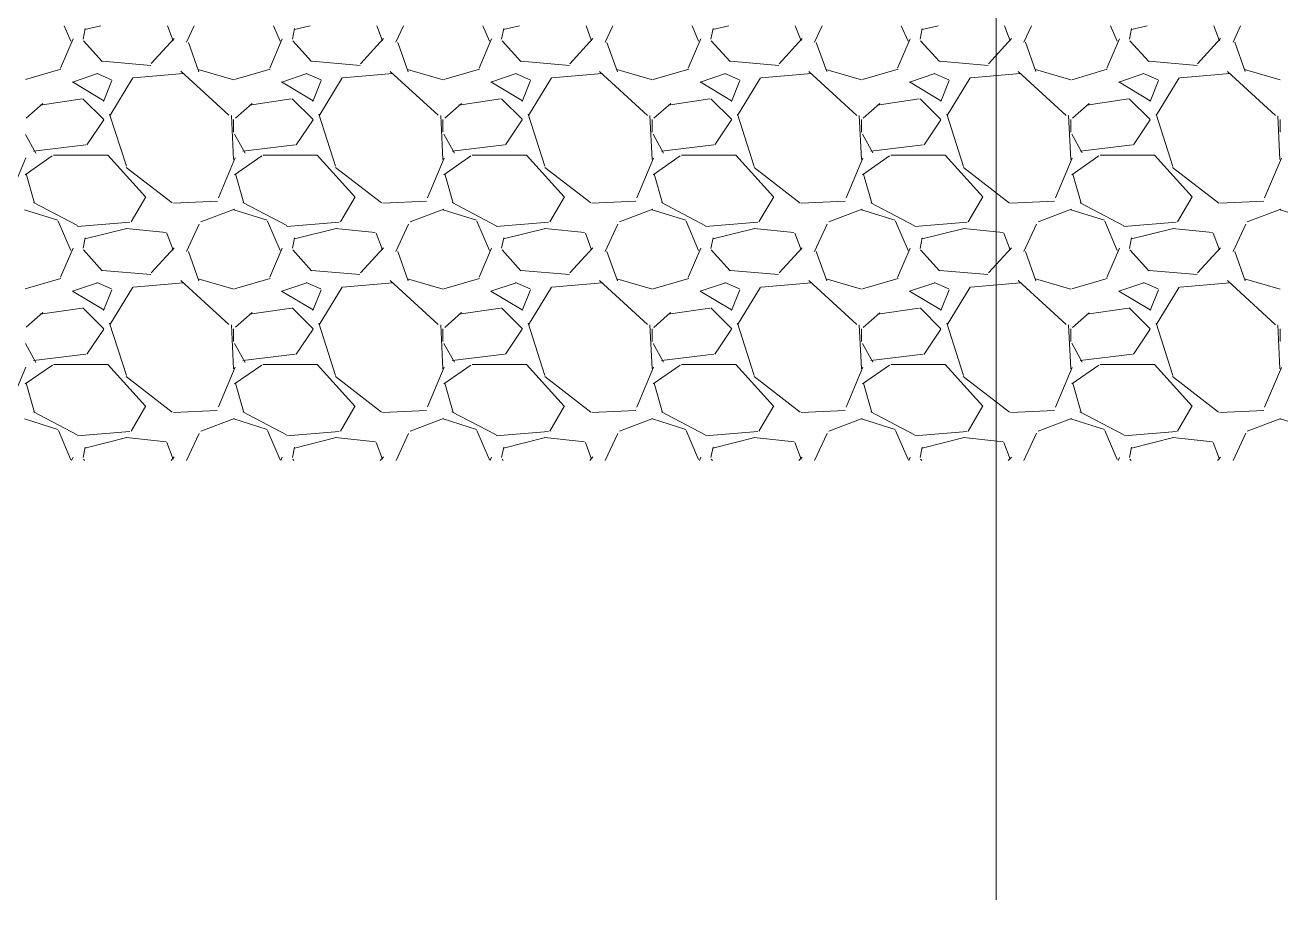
# Model space of a CAD drawing. Header units: millimetres. Extents: x 4229 to 8429, y -1187 to 1783.
# Drawn here: x 7467.5 to 7594.7, y 810.1 to 898.8 of the extents above; entities that cross this region are included whole.
import ezdxf

# ---------------------------------------------------------------- set-up
doc = ezdxf.new("R2010")
doc.units = ezdxf.units.MM

msp = doc.modelspace()

# ---------------------------------------------------------------- linework, layer by layer
at = {"lineweight": 5, "ltscale": 10}
msp.add_line((7565.89, 1222.82), (7565.89, 810.12), dxfattribs=at)
at = {"lineweight": 5}
for p, q in [((7472.14, 897.14), (7471.46, 898.72)), ((7473.38, 897.36), (7473.59, 898.42)), ((7473.57, 898.32), (7475.18, 898.72)), ((7482.5, 897.19), (7481.93, 898.72)), ((7484.63, 898.72), (7483.86, 897.04)), ((7493.34, 897.14), (7492.66, 898.72)), ((7494.58, 897.36), (7494.79, 898.42)), ((7494.78, 898.32), (7496.38, 898.72)), ((7503.7, 897.19), (7503.13, 898.72)), ((7505.84, 898.72), (7505.06, 897.04)), ((7514.54, 897.14), (7513.87, 898.72)), ((7515.78, 897.36), (7515.99, 898.42)), ((7515.98, 898.32), (7517.58, 898.72)), ((7524.9, 897.19), (7524.33, 898.72)), ((7527.04, 898.72), (7526.27, 897.05)), ((7535.74, 897.14), (7535.07, 898.72)), ((7536.98, 897.36), (7537.2, 898.42)), ((7537.18, 898.32), (7538.79, 898.72)), ((7546.11, 897.19), (7545.53, 898.72)), ((7548.24, 898.72), (7547.47, 897.05)), ((7556.95, 897.15), (7556.27, 898.72)), ((7558.19, 897.36), (7558.4, 898.42)), ((7558.39, 898.32), (7559.99, 898.72)), ((7567.31, 897.19), (7566.74, 898.72)), ((7569.45, 898.72), (7568.68, 897.05)), ((7578.15, 897.15), (7577.47, 898.72)), ((7579.39, 897.36), (7579.6, 898.42)), ((7579.59, 898.32), (7581.19, 898.72)), ((7588.51, 897.19), (7587.94, 898.72)), ((7590.65, 898.72), (7589.88, 897.06)), ((7472.36, 897.39), (7471.09, 894.42)), ((7473.41, 897.2), (7475.32, 895.08)), ((7480.28, 894.88), (7482.61, 897.42)), ((7485.11, 894.05), (7484.05, 897.02)), ((7493.56, 897.39), (7492.29, 894.42)), ((7494.61, 897.2), (7496.52, 895.08)), ((7501.48, 894.87), (7503.82, 897.42)), ((7506.31, 894.06), (7505.25, 897.03)), ((7514.76, 897.39), (7513.49, 894.42)), ((7515.82, 897.2), (7517.72, 895.08)), ((7522.68, 894.87), (7525.02, 897.42)), ((7527.51, 894.06), (7526.45, 897.03)), ((7535.97, 897.39), (7534.69, 894.42)), ((7537.02, 897.2), (7538.93, 895.08)), ((7543.89, 894.87), (7546.22, 897.41)), ((7548.71, 894.07), (7547.65, 897.03)), ((7557.17, 897.38), (7555.9, 894.42)), ((7558.22, 897.2), (7560.13, 895.08)), ((7565.09, 894.87), (7567.42, 897.41)), ((7569.91, 894.07), (7568.85, 897.04)), ((7578.37, 897.38), (7577.1, 894.41)), ((7579.42, 897.2), (7581.33, 895.08)), ((7586.29, 894.87), (7588.62, 897.41)), ((7591.11, 894.07), (7590.05, 897.04)), ((7475.36, 895.12), (7480.24, 894.7)), ((7496.57, 895.12), (7501.45, 894.7)), ((7517.77, 895.12), (7522.65, 894.7)), ((7538.98, 895.12), (7543.85, 894.7)), ((7560.18, 895.12), (7565.06, 894.7)), ((7581.39, 895.12), (7586.26, 894.7)), ((7471.13, 894.32), (7467.53, 893.26)), ((7472.29, 893.01), (7474.84, 893.86)), ((7474.79, 893.88), (7476.27, 893.25)), ((7476.3, 893.16), (7475.45, 891.04)), ((7476.08, 889.6), (7478.41, 893.42)), ((7478.46, 893.44), (7483.55, 893.86)), ((7483.28, 894.1), (7488.15, 889.64)), ((7488.64, 893.22), (7485.04, 894.28)), ((7492.33, 894.32), (7488.73, 893.26)), ((7493.5, 893.01), (7496.04, 893.86)), ((7495.99, 893.88), (7497.48, 893.25)), ((7497.5, 893.16), (7496.66, 891.04)), ((7497.29, 889.6), (7499.62, 893.42)), ((7499.67, 893.44), (7504.76, 893.86)), ((7504.48, 894.09), (7509.36, 889.64)), ((7509.84, 893.22), (7506.24, 894.28)), ((7513.54, 894.32), (7509.93, 893.26)), ((7514.7, 893.01), (7517.24, 893.86)), ((7517.2, 893.88), (7518.68, 893.25)), ((7518.71, 893.16), (7517.86, 891.04)), ((7518.49, 889.61), (7520.82, 893.42)), ((7520.87, 893.44), (7525.96, 893.86)), ((7525.69, 894.09), (7530.57, 889.63)), ((7531.05, 893.22), (7527.44, 894.28)), ((7534.74, 894.32), (7531.13, 893.26)), ((7535.9, 893.01), (7538.45, 893.86)), ((7538.4, 893.88), (7539.89, 893.25)), ((7539.91, 893.16), (7539.06, 891.04)), ((7539.69, 889.61), (7542.02, 893.42)), ((7542.07, 893.44), (7547.16, 893.86)), ((7546.9, 894.08), (7551.78, 889.63)), ((7552.25, 893.22), (7548.64, 894.28)), ((7555.94, 894.32), (7552.34, 893.26)), ((7557.11, 893.01), (7559.65, 893.86)), ((7559.61, 893.88), (7561.09, 893.25)), ((7561.11, 893.16), (7560.27, 891.04)), ((7560.9, 889.61), (7563.23, 893.42)), ((7563.28, 893.44), (7568.36, 893.86)), ((7568.11, 894.08), (7572.98, 889.63)), ((7573.45, 893.22), (7569.85, 894.28)), ((7577.14, 894.32), (7573.54, 893.25)), ((7578.31, 893.01), (7580.85, 893.86)), ((7580.81, 893.88), (7582.29, 893.25)), ((7582.32, 893.17), (7581.47, 891.05)), ((7582.1, 889.61), (7584.43, 893.42)), ((7584.48, 893.44), (7589.57, 893.86)), ((7589.32, 894.07), (7594.19, 889.62)), ((7594.65, 893.22), (7591.05, 894.28)), ((7475.47, 891.11), (7472.29, 893.02)), ((7496.67, 891.11), (7493.49, 893.02)), ((7517.88, 891.11), (7514.69, 893.02)), ((7539.08, 891.11), (7535.9, 893.02)), ((7560.28, 891.11), (7557.1, 893.02)), ((7581.48, 891.11), (7578.3, 893.02)), ((7467.61, 889.36), (7469.3, 890.85)), ((7469.03, 890.67), (7473.27, 891.3)), ((7473.36, 891.32), (7475.48, 889.2)), ((7488.81, 889.36), (7490.51, 890.85)), ((7490.23, 890.67), (7494.47, 891.3)), ((7494.56, 891.32), (7496.68, 889.2)), ((7510.01, 889.36), (7511.71, 890.84)), ((7511.44, 890.67), (7515.68, 891.3)), ((7515.76, 891.32), (7517.88, 889.2)), ((7531.21, 889.36), (7532.91, 890.84)), ((7532.64, 890.67), (7536.88, 891.3)), ((7536.96, 891.32), (7539.09, 889.2)), ((7552.41, 889.36), (7554.11, 890.84)), ((7553.84, 890.67), (7558.08, 891.3)), ((7558.17, 891.32), (7560.29, 889.2)), ((7573.61, 889.35), (7575.31, 890.84)), ((7575.05, 890.67), (7579.29, 891.3)), ((7579.37, 891.32), (7581.49, 889.2)), ((7477.76, 884.47), (7476.06, 889.77)), ((7488.4, 889.62), (7488.62, 885.17)), ((7498.96, 884.47), (7497.26, 889.77)), ((7509.61, 889.62), (7509.82, 885.16)), ((7520.16, 884.47), (7518.47, 889.77)), ((7530.81, 889.61), (7531.02, 885.16)), ((7541.37, 884.46), (7539.67, 889.76)), ((7552.01, 889.61), (7552.23, 885.16)), ((7562.57, 884.46), (7560.88, 889.76)), ((7573.22, 889.61), (7573.43, 885.15)), ((7583.78, 884.46), (7582.08, 889.76)), ((7594.42, 889.6), (7594.63, 885.15)), ((7475.47, 889.19), (7473.77, 886.64)), ((7488.62, 887.92), (7488.62, 889.2)), ((7496.67, 889.19), (7494.98, 886.64)), ((7509.82, 887.92), (7509.82, 889.2)), ((7517.87, 889.19), (7516.18, 886.64)), ((7531.03, 887.92), (7531.03, 889.2)), ((7539.08, 889.19), (7537.38, 886.64)), ((7552.23, 887.92), (7552.23, 889.2)), ((7560.28, 889.19), (7558.58, 886.64)), ((7573.43, 887.92), (7573.43, 889.2)), ((7581.48, 889.19), (7579.79, 886.64)), ((7594.64, 887.92), (7594.64, 889.2)), ((7468.59, 885.8), (7467.53, 887.71)), ((7489.79, 885.81), (7488.73, 887.72)), ((7510.99, 885.81), (7509.93, 887.72)), ((7532.19, 885.81), (7531.13, 887.72)), ((7553.39, 885.82), (7552.33, 887.73)), ((7574.59, 885.82), (7573.53, 887.73)), ((7470.26, 885.52), (7467.51, 883.61)), ((7473.66, 886.64), (7468.36, 886)), ((7475.9, 885.59), (7470.39, 885.59)), ((7479.71, 881.36), (7475.9, 885.6)), ((7491.47, 885.52), (7488.71, 883.61)), ((7494.87, 886.64), (7489.57, 886)), ((7497.1, 885.59), (7491.59, 885.59)), ((7500.92, 881.36), (7497.1, 885.6)), ((7512.67, 885.52), (7509.92, 883.61)), ((7516.07, 886.64), (7510.77, 886)), ((7518.3, 885.59), (7512.79, 885.59)), ((7522.12, 881.36), (7518.3, 885.6)), ((7533.88, 885.52), (7531.12, 883.61)), ((7537.28, 886.64), (7531.97, 886)), ((7539.51, 885.59), (7534, 885.59)), ((7543.32, 881.36), (7539.51, 885.6)), ((7555.08, 885.52), (7552.33, 883.61)), ((7558.48, 886.64), (7553.18, 886)), ((7560.71, 885.59), (7555.2, 885.59)), ((7564.52, 881.36), (7560.71, 885.6)), ((7576.29, 885.52), (7573.53, 883.61)), ((7579.68, 886.64), (7574.38, 886)), ((7581.91, 885.59), (7576.4, 885.59)), ((7585.73, 881.36), (7581.91, 885.6)), ((7467.57, 885.32), (7465.88, 881.29)), ((7482.4, 880.76), (7477.74, 884.36)), ((7488.77, 885.32), (7487.08, 881.29)), ((7503.61, 880.76), (7498.94, 884.36)), ((7509.97, 885.31), (7508.28, 881.28)), ((7524.81, 880.76), (7520.15, 884.36)), ((7531.18, 885.31), (7529.48, 881.28)), ((7546.02, 880.75), (7541.35, 884.36)), ((7552.38, 885.3), (7550.68, 881.27)), ((7567.22, 880.75), (7562.56, 884.36)), ((7573.58, 885.3), (7571.88, 881.27)), ((7588.43, 880.75), (7583.76, 884.36)), ((7594.78, 885.29), (7593.08, 881.26)), ((7467.62, 883.7), (7468.47, 880.73)), ((7488.82, 883.7), (7489.67, 880.73)), ((7510.03, 883.7), (7510.88, 880.73)), ((7531.23, 883.7), (7532.08, 880.73)), ((7552.43, 883.69), (7553.28, 880.73)), ((7573.64, 883.69), (7574.49, 880.73)), ((7468.35, 880.79), (7472.8, 878.46)), ((7478.25, 878.84), (7479.73, 881.39)), ((7486.98, 880.93), (7482.52, 880.72)), ((7489.55, 880.79), (7494.01, 878.46)), ((7499.45, 878.84), (7500.93, 881.39)), ((7508.18, 880.93), (7503.73, 880.72)), ((7510.76, 880.79), (7515.21, 878.45)), ((7520.65, 878.84), (7522.14, 881.39)), ((7529.38, 880.93), (7524.93, 880.72)), ((7531.97, 880.79), (7536.42, 878.45)), ((7541.85, 878.84), (7543.34, 881.39)), ((7550.59, 880.93), (7546.13, 880.72)), ((7553.17, 880.78), (7557.62, 878.45)), ((7563.06, 878.84), (7564.54, 881.39)), ((7571.79, 880.93), (7567.34, 880.72)), ((7574.38, 880.78), (7578.83, 878.45)), ((7584.26, 878.84), (7585.74, 881.38)), ((7592.99, 880.93), (7588.54, 880.72)), ((7470.83, 879.01), (7467.44, 880.07)), ((7488.7, 880.11), (7485.31, 878.84)), ((7492.03, 879.01), (7488.64, 880.07)), ((7509.91, 880.11), (7506.51, 878.84)), ((7513.24, 879.01), (7509.84, 880.07)), ((7531.11, 880.11), (7527.72, 878.84)), ((7534.44, 879.01), (7531.04, 880.07)), ((7552.31, 880.11), (7548.92, 878.84)), ((7555.64, 879.01), (7552.25, 880.07)), ((7573.51, 880.11), (7570.12, 878.84)), ((7576.84, 879.01), (7573.45, 880.07)), ((7594.71, 880.11), (7591.32, 878.84)), ((7598.04, 879.01), (7594.65, 880.07)), ((7472.14, 875.93), (7470.86, 878.9)), ((7472.81, 878.38), (7478.11, 878.8)), ((7473.57, 877.11), (7477.81, 878.17)), ((7477.75, 878.18), (7481.78, 877.75)), ((7485.13, 878.6), (7483.86, 875.84)), ((7493.34, 875.94), (7492.07, 878.9)), ((7494.02, 878.38), (7499.32, 878.8)), ((7494.78, 877.11), (7499.02, 878.17)), ((7498.95, 878.18), (7502.98, 877.75)), ((7506.34, 878.6), (7505.07, 875.84)), ((7514.54, 875.94), (7513.27, 878.91)), ((7515.22, 878.38), (7520.52, 878.8)), ((7515.98, 877.11), (7520.22, 878.17)), ((7520.16, 878.18), (7524.18, 877.75)), ((7527.54, 878.6), (7526.27, 875.85)), ((7535.74, 875.94), (7534.47, 878.91)), ((7536.42, 878.38), (7541.72, 878.8)), ((7537.18, 877.11), (7541.42, 878.17)), ((7541.36, 878.18), (7545.39, 877.75)), ((7548.75, 878.6), (7547.47, 875.85)), ((7556.95, 875.94), (7555.67, 878.91)), ((7557.63, 878.38), (7562.93, 878.8)), ((7558.39, 877.11), (7562.63, 878.17)), ((7562.56, 878.18), (7566.59, 877.75)), ((7569.95, 878.61), (7568.68, 875.85)), ((7578.15, 875.94), (7576.88, 878.91)), ((7578.83, 878.38), (7584.13, 878.8)), ((7579.59, 877.11), (7583.83, 878.17)), ((7583.76, 878.18), (7587.79, 877.75)), ((7591.16, 878.61), (7589.88, 875.85)), ((7473.38, 876.16), (7473.59, 877.22)), ((7482.5, 875.98), (7481.86, 877.68)), ((7494.58, 876.16), (7494.79, 877.22)), ((7503.7, 875.99), (7503.07, 877.68)), ((7515.78, 876.16), (7515.99, 877.22)), ((7524.9, 875.99), (7524.27, 877.68)), ((7536.98, 876.15), (7537.2, 877.22)), ((7546.11, 875.99), (7545.47, 877.68)), ((7558.19, 876.15), (7558.4, 877.21)), ((7567.31, 875.99), (7566.67, 877.69)), ((7579.39, 876.15), (7579.6, 877.21)), ((7588.51, 875.99), (7587.88, 877.69)), ((7472.36, 876.19), (7471.09, 873.22)), ((7473.41, 875.99), (7475.32, 873.87)), ((7480.28, 873.67), (7482.61, 876.22)), ((7485.11, 872.85), (7484.05, 875.82)), ((7493.56, 876.19), (7492.29, 873.22)), ((7494.61, 875.99), (7496.52, 873.87)), ((7501.48, 873.67), (7503.81, 876.21)), ((7506.31, 872.85), (7505.25, 875.82)), ((7514.76, 876.18), (7513.49, 873.22)), ((7515.82, 875.99), (7517.72, 873.87)), ((7522.68, 873.67), (7525.01, 876.21)), ((7527.51, 872.86), (7526.45, 875.83)), ((7535.97, 876.18), (7534.69, 873.21)), ((7537.02, 875.99), (7538.93, 873.87)), ((7543.88, 873.66), (7546.22, 876.21)), ((7548.71, 872.86), (7547.65, 875.83)), ((7557.17, 876.18), (7555.9, 873.21)), ((7558.22, 876), (7560.13, 873.88)), ((7565.09, 873.66), (7567.42, 876.21)), ((7569.91, 872.87), (7568.85, 875.83)), ((7578.37, 876.18), (7577.1, 873.21)), ((7579.42, 876), (7581.33, 873.88)), ((7586.29, 873.66), (7588.62, 876.2)), ((7591.11, 872.87), (7590.05, 875.84)), ((7471.13, 873.11), (7467.52, 872.05)), ((7475.35, 873.92), (7480.23, 873.5)), ((7483.27, 872.9), (7488.15, 868.45)), ((7488.65, 872.01), (7485.04, 873.07)), ((7492.33, 873.11), (7488.73, 872.05)), ((7496.56, 873.92), (7501.43, 873.5)), ((7504.48, 872.89), (7509.36, 868.44)), ((7509.85, 872.01), (7506.24, 873.07)), ((7513.53, 873.11), (7509.93, 872.05)), ((7517.76, 873.92), (7522.64, 873.5)), ((7525.69, 872.89), (7530.56, 868.44)), ((7531.05, 872.01), (7527.45, 873.07)), ((7534.73, 873.11), (7531.13, 872.05)), ((7538.96, 873.92), (7543.84, 873.5)), ((7546.89, 872.88), (7551.77, 868.43)), ((7552.25, 872.02), (7548.65, 873.08)), ((7555.94, 873.11), (7552.33, 872.05)), ((7560.17, 873.92), (7565.04, 873.5)), ((7568.1, 872.88), (7572.98, 868.43)), ((7573.45, 872.02), (7569.85, 873.08)), ((7577.14, 873.11), (7573.53, 872.05)), ((7581.37, 873.92), (7586.25, 873.5)), ((7589.31, 872.88), (7594.19, 868.42)), ((7594.66, 872.02), (7591.05, 873.08)), ((7472.29, 871.81), (7474.84, 872.66)), ((7475.47, 869.91), (7472.29, 871.81)), ((7474.78, 872.68), (7476.27, 872.05)), ((7476.3, 871.96), (7475.45, 869.84)), ((7476.08, 868.4), (7478.41, 872.22)), ((7478.46, 872.23), (7483.55, 872.66)), ((7496.67, 869.91), (7493.49, 871.81)), ((7493.5, 871.81), (7496.04, 872.66)), ((7495.99, 872.68), (7497.47, 872.05)), ((7497.5, 871.96), (7496.66, 869.84)), ((7497.29, 868.4), (7499.62, 872.22)), ((7499.67, 872.23), (7504.75, 872.66)), ((7517.87, 869.91), (7514.69, 871.81)), ((7514.7, 871.81), (7517.24, 872.66)), ((7517.19, 872.68), (7518.68, 872.05)), ((7518.71, 871.96), (7517.86, 869.84)), ((7518.49, 868.4), (7520.82, 872.22)), ((7520.87, 872.23), (7525.96, 872.66)), ((7535.9, 871.81), (7538.45, 872.66)), ((7539.08, 869.91), (7535.9, 871.81)), ((7538.4, 872.68), (7539.88, 872.05)), ((7539.91, 871.96), (7539.06, 869.84)), ((7539.69, 868.4), (7542.02, 872.22)), ((7542.07, 872.23), (7547.16, 872.66)), ((7560.28, 869.91), (7557.1, 871.81)), ((7557.11, 871.81), (7559.65, 872.66)), ((7559.6, 872.68), (7561.09, 872.04)), ((7561.11, 871.96), (7560.27, 869.84)), ((7560.9, 868.4), (7563.23, 872.22)), ((7563.27, 872.23), (7568.36, 872.66)), ((7581.48, 869.91), (7578.3, 871.81)), ((7578.31, 871.81), (7580.85, 872.66)), ((7580.81, 872.68), (7582.29, 872.04)), ((7582.32, 871.96), (7581.47, 869.84)), ((7582.1, 868.4), (7584.43, 872.22)), ((7584.48, 872.23), (7589.57, 872.66)), ((7467.61, 868.16), (7469.3, 869.64)), ((7469.03, 869.47), (7473.27, 870.1)), ((7473.36, 870.11), (7475.48, 867.99)), ((7488.81, 868.16), (7490.5, 869.64)), ((7490.24, 869.47), (7494.48, 870.1)), ((7494.56, 870.11), (7496.68, 867.99)), ((7510.01, 868.15), (7511.7, 869.64)), ((7511.44, 869.47), (7515.68, 870.1)), ((7515.76, 870.11), (7517.88, 867.99)), ((7531.21, 868.15), (7532.9, 869.64)), ((7532.64, 869.47), (7536.88, 870.1)), ((7536.96, 870.11), (7539.09, 867.99)), ((7552.41, 868.15), (7554.11, 869.63)), ((7553.85, 869.47), (7558.09, 870.1)), ((7558.17, 870.11), (7560.29, 867.99)), ((7573.61, 868.15), (7575.31, 869.63)), ((7575.05, 869.47), (7579.29, 870.1)), ((7579.37, 870.11), (7581.49, 867.99)), ((7475.47, 867.98), (7473.77, 865.44)), ((7477.76, 863.27), (7476.06, 868.57)), ((7488.4, 868.42), (7488.62, 863.96)), ((7488.62, 866.72), (7488.62, 867.99)), ((7496.67, 867.98), (7494.98, 865.44)), ((7498.96, 863.27), (7497.26, 868.57)), ((7509.61, 868.41), (7509.82, 863.96)), ((7509.82, 866.72), (7509.82, 867.99)), ((7517.87, 867.98), (7516.18, 865.44)), ((7520.16, 863.26), (7518.47, 868.56)), ((7530.81, 868.41), (7531.02, 863.96)), ((7531.03, 866.72), (7531.03, 867.99)), ((7539.08, 867.98), (7537.38, 865.44)), ((7541.37, 863.26), (7539.67, 868.56)), ((7552.01, 868.41), (7552.23, 863.95)), ((7552.23, 866.72), (7552.23, 867.99)), ((7560.28, 867.98), (7558.58, 865.44)), ((7562.57, 863.26), (7560.88, 868.56)), ((7573.22, 868.4), (7573.43, 863.95)), ((7573.43, 866.72), (7573.43, 867.99)), ((7581.48, 867.98), (7579.79, 865.44)), ((7583.78, 863.26), (7582.08, 868.56)), ((7594.42, 868.4), (7594.63, 863.95)), ((7594.64, 866.72), (7594.64, 867.99)), ((7468.59, 864.6), (7467.53, 866.51)), ((7489.79, 864.6), (7488.73, 866.51)), ((7510.99, 864.61), (7509.93, 866.51)), ((7532.19, 864.61), (7531.13, 866.52)), ((7553.39, 864.61), (7552.33, 866.52)), ((7574.6, 864.62), (7573.54, 866.53)), ((7473.67, 865.43), (7468.37, 864.8)), ((7494.87, 865.43), (7489.57, 864.8)), ((7516.08, 865.43), (7510.78, 864.8)), ((7537.28, 865.43), (7531.98, 864.8)), ((7558.48, 865.43), (7553.18, 864.8)), ((7579.69, 865.43), (7574.39, 864.8)), ((7467.57, 864.12), (7465.88, 860.09)), ((7470.27, 864.31), (7467.51, 862.41)), ((7475.9, 864.39), (7470.39, 864.39)), ((7479.71, 860.16), (7475.9, 864.4)), ((7488.77, 864.11), (7487.08, 860.08)), ((7491.47, 864.32), (7488.71, 862.41)), ((7497.1, 864.39), (7491.59, 864.39)), ((7500.92, 860.16), (7497.1, 864.4)), ((7509.97, 864.11), (7508.28, 860.08)), ((7512.67, 864.32), (7509.92, 862.41)), ((7518.3, 864.39), (7512.79, 864.39)), ((7522.12, 860.16), (7518.3, 864.4)), ((7531.17, 864.1), (7529.48, 860.07)), ((7533.88, 864.32), (7531.12, 862.41)), ((7539.51, 864.39), (7534, 864.39)), ((7543.32, 860.16), (7539.51, 864.4)), ((7552.38, 864.1), (7550.68, 860.07)), ((7555.08, 864.32), (7552.33, 862.41)), ((7560.71, 864.39), (7555.2, 864.39)), ((7564.52, 860.16), (7560.71, 864.4)), ((7573.58, 864.09), (7571.88, 860.06)), ((7576.29, 864.32), (7573.53, 862.41)), ((7581.91, 864.39), (7576.4, 864.39)), ((7585.73, 860.16), (7581.91, 864.4)), ((7594.78, 864.09), (7593.08, 860.06)), ((7482.4, 859.55), (7477.74, 863.16)), ((7503.61, 859.55), (7498.94, 863.16)), ((7524.81, 859.55), (7520.14, 863.16)), ((7546.01, 859.55), (7541.35, 863.16)), ((7567.22, 859.55), (7562.55, 863.16)), ((7588.42, 859.55), (7583.76, 863.16)), ((7467.62, 862.49), (7468.47, 859.52)), ((7488.82, 862.49), (7489.67, 859.52)), ((7510.03, 862.49), (7510.88, 859.52)), ((7531.23, 862.49), (7532.08, 859.52)), ((7552.43, 862.49), (7553.28, 859.52)), ((7573.64, 862.49), (7574.49, 859.52)), ((7478.25, 857.64), (7479.73, 860.18)), ((7499.45, 857.64), (7500.93, 860.18)), ((7520.65, 857.64), (7522.14, 860.18)), ((7541.85, 857.64), (7543.34, 860.18)), ((7563.06, 857.64), (7564.54, 860.18)), ((7584.26, 857.64), (7585.74, 860.18)), ((7470.83, 857.81), (7467.44, 858.87)), ((7468.34, 859.59), (7472.79, 857.26)), ((7486.97, 859.73), (7482.52, 859.51)), ((7488.7, 858.91), (7485.31, 857.63)), ((7492.04, 857.81), (7488.64, 858.87)), ((7489.55, 859.59), (7494, 857.26)), ((7508.18, 859.73), (7503.72, 859.51)), ((7509.9, 858.91), (7506.51, 857.63)), ((7513.24, 857.81), (7509.85, 858.87)), ((7510.75, 859.59), (7515.21, 857.26)), ((7529.38, 859.73), (7524.93, 859.51)), ((7531.11, 858.91), (7527.71, 857.63)), ((7534.44, 857.81), (7531.05, 858.87)), ((7531.96, 859.59), (7536.41, 857.25)), ((7550.58, 859.73), (7546.13, 859.51)), ((7552.31, 858.91), (7548.92, 857.63)), ((7555.64, 857.81), (7552.25, 858.87)), ((7553.17, 859.58), (7557.62, 857.25)), ((7571.79, 859.73), (7567.33, 859.51)), ((7573.51, 858.91), (7570.12, 857.63)), ((7576.84, 857.81), (7573.45, 858.87)), ((7574.37, 859.58), (7578.82, 857.25)), ((7592.99, 859.73), (7588.54, 859.51)), ((7594.71, 858.9), (7591.32, 857.63)), ((7598.05, 857.81), (7594.65, 858.87)), ((7472.14, 854.73), (7470.87, 857.7)), ((7472.82, 857.17), (7478.12, 857.6)), ((7493.34, 854.73), (7492.07, 857.7)), ((7494.02, 857.17), (7499.32, 857.6)), ((7514.54, 854.73), (7513.27, 857.7)), ((7515.23, 857.17), (7520.53, 857.6)), ((7535.74, 854.74), (7534.47, 857.7)), ((7536.43, 857.17), (7541.73, 857.6)), ((7556.95, 854.74), (7555.67, 857.71)), ((7557.63, 857.17), (7562.93, 857.6)), ((7578.15, 854.74), (7576.88, 857.71)), ((7578.84, 857.17), (7584.14, 857.6)), ((7473.57, 855.91), (7477.81, 856.97)), ((7477.76, 856.97), (7481.79, 856.55)), ((7482.5, 854.78), (7481.86, 856.48)), ((7485.13, 857.39), (7483.87, 854.66)), ((7494.78, 855.91), (7499.02, 856.97)), ((7498.96, 856.97), (7502.99, 856.55)), ((7503.7, 854.78), (7503.07, 856.48)), ((7506.34, 857.4), (7505.08, 854.66)), ((7515.98, 855.91), (7520.22, 856.97)), ((7520.17, 856.97), (7524.19, 856.55)), ((7524.9, 854.78), (7524.27, 856.48)), ((7527.54, 857.4), (7526.28, 854.66)), ((7537.18, 855.91), (7541.42, 856.97)), ((7541.37, 856.97), (7545.4, 856.55)), ((7546.11, 854.78), (7545.47, 856.48)), ((7548.75, 857.4), (7547.48, 854.66)), ((7558.39, 855.91), (7562.63, 856.97)), ((7562.57, 856.97), (7566.6, 856.55)), ((7567.31, 854.79), (7566.67, 856.48)), ((7569.95, 857.41), (7568.68, 854.66)), ((7579.59, 855.91), (7583.83, 856.97)), ((7583.77, 856.97), (7587.8, 856.55)), ((7588.51, 854.79), (7587.88, 856.48)), ((7591.16, 857.41), (7589.89, 854.66)), ((7472.36, 854.98), (7472.22, 854.66)), ((7473.38, 854.96), (7473.59, 856.02)), ((7482.29, 854.66), (7482.61, 855.01)), ((7493.56, 854.98), (7493.42, 854.66)), ((7494.58, 854.95), (7494.79, 856.01)), ((7503.49, 854.66), (7503.81, 855.01)), ((7514.76, 854.98), (7514.63, 854.66)), ((7515.78, 854.95), (7515.99, 856.01)), ((7524.7, 854.66), (7525.01, 855.01)), ((7535.97, 854.98), (7535.83, 854.66)), ((7536.98, 854.95), (7537.2, 856.01)), ((7545.9, 854.66), (7546.21, 855)), ((7557.17, 854.98), (7557.03, 854.66)), ((7558.19, 854.95), (7558.4, 856.01)), ((7567.1, 854.66), (7567.42, 855)), ((7578.37, 854.97), (7578.24, 854.66)), ((7579.39, 854.95), (7579.6, 856.01)), ((7588.31, 854.66), (7588.62, 855)), ((7473.41, 854.79), (7473.53, 854.66)), ((7494.62, 854.79), (7494.73, 854.66)), ((7515.82, 854.79), (7515.93, 854.66)), ((7537.02, 854.79), (7537.14, 854.66)), ((7558.22, 854.79), (7558.34, 854.66)), ((7579.42, 854.79), (7579.54, 854.66))]:
    msp.add_line(p, q, dxfattribs=at)

doc.saveas('drawing.dxf')
